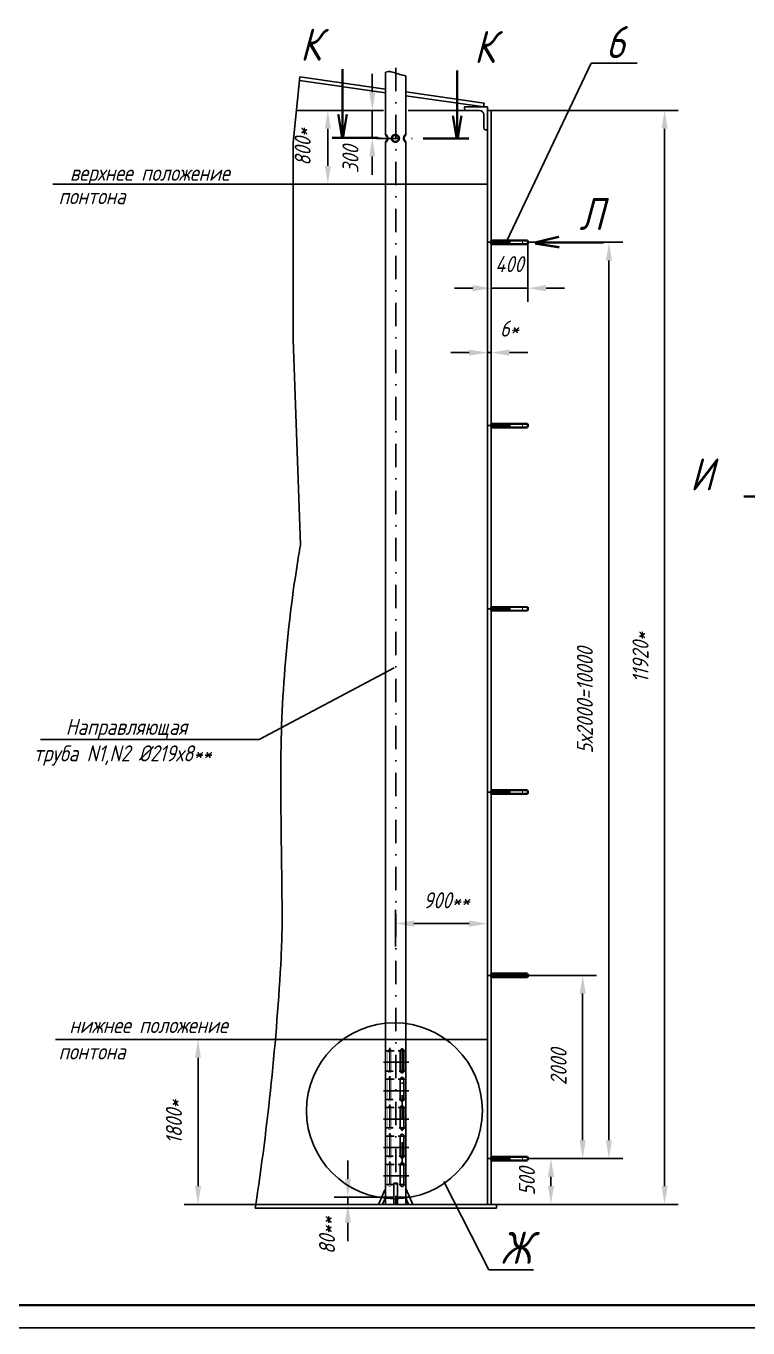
# Model space of a CAD drawing. Extents: x 604 to 1882, y 746 to 1340.
# Drawn here: x 919 to 1076.5, y 746.5 to 1030.6 of the extents above; entities that cross this region are included whole.
import ezdxf
from ezdxf.enums import TextEntityAlignment as Align

# ---------------------------------------------------------------- set-up
doc = ezdxf.new("R2010")
doc.units = 0
doc.header["$LTSCALE"] = 0.4
doc.header["$MEASUREMENT"] = 0
doc.linetypes.add('DASHDOT', pattern=[25.4, 12.7, -6.35, 0, -6.35])
doc.linetypes.add('DASHED', pattern=[19.05, 12.7, -6.35])
doc.layers.get('0').update_dxf_attribs({"linetype": 'CONTINUOUS'})
doc.layers.get('DEFPOINTS').update_dxf_attribs({"linetype": 'CONTINUOUS'})
doc.styles.add('ROMANC', font='romanc', dxfattribs={"width": 0.8, "oblique": 15, "height": 3.5})
doc.dimstyles.get("Standard").update_dxf_attribs({"dimtxt": 0.18, "dimasz": 0.18, "dimexe": 0.18, "dimexo": 0.0625, "dimgap": 0.09, "dimtad": 0, "dimtih": 1, "dimtoh": 1, "dimdec": 4, "dimzin": 0, "dimtxsty": 'STANDARD', "dimcen": 0.09, "dimazin": 3, "dimtfac": 1, "dimtdec": 4, "dimtofl": 0, "dimtmove": 0, "dimatfit": 3, "dimtolj": 1, "dimtzin": 0})

# ---------------------------------------------------------------- blocks, each defined once
blk = doc.blocks.new('*D38')
at = {"color": 0, "linetype": 'BYBLOCK'}
for p, q in [((976.46, 1008.65), (976.46, 998.83)), ((977.26, 1008.65), (977.26, 998.83)), ((972.46, 1001.83), (968.46, 1001.83)), ((976.46, 1001.83), (977.26, 1001.83)), ((981.26, 1001.83), (985.26, 1001.83))]:
    blk.add_line(p, q, dxfattribs=at)
for points in [[(972.46, 1002.5), (972.46, 1001.16), (976.46, 1001.83)], [(981.26, 1002.5), (981.26, 1001.16), (977.26, 1001.83)]]:
    blk.add_solid(points, dxfattribs=at)
at = {"layer": 'DEFPOINTS', "color": 0, "linetype": 'BYBLOCK'}
for p in [(976.46, 1008.65), (977.26, 1008.65), (977.26, 1001.83)]:
    blk.add_point(p, dxfattribs=at)
at = {"color": 0, "linetype": 'BYBLOCK', "style": 'ROMANC', "oblique": 15, "width": 0.8}
blk.add_text('6*', height=3.5, dxfattribs=at).set_placement((981.26, 1005.33), align=Align.CENTER)
blk = doc.blocks.new('*D43')
at = {"color": 0, "linetype": 'BYBLOCK'}
for p, q in [((971.42, 809.43), (951.54, 809.43)), ((954.54, 777.43), (954.54, 805.43)), ((967.14, 773.43), (951.54, 773.43))]:
    blk.add_line(p, q, dxfattribs=at)
for points in [[(953.87, 805.43), (955.21, 805.43), (954.54, 809.43)], [(953.87, 777.43), (955.21, 777.43), (954.54, 773.43)]]:
    blk.add_solid(points, dxfattribs=at)
at = {"layer": 'DEFPOINTS', "color": 0, "linetype": 'BYBLOCK'}
for p in [(954.54, 809.43), (971.42, 809.43), (967.14, 773.43)]:
    blk.add_point(p, dxfattribs=at)
at = {"color": 0, "linetype": 'BYBLOCK', "style": 'ROMANC', "oblique": 15, "width": 0.8}
blk.add_text('1800*', height=3.5, rotation=90, dxfattribs=at).set_placement((951.04, 791.43), align=Align.CENTER)
blk = doc.blocks.new('*D56')
at = {"color": 0, "linetype": 'BYBLOCK'}
for p, q in [((977.97, 1012.21), (987.84, 1012.21)), ((984.84, 1008.21), (984.84, 1000.12)), ((977.25, 996.12), (987.84, 996.12))]:
    blk.add_line(p, q, dxfattribs=at)
for points in [[(984.17, 1008.21), (985.5, 1008.21), (984.84, 1012.21)], [(984.17, 1000.12), (985.5, 1000.12), (984.84, 996.12)]]:
    blk.add_solid(points, dxfattribs=at)
at = {"layer": 'DEFPOINTS', "color": 0, "linetype": 'BYBLOCK'}
for p in [(977.97, 1012.21), (977.25, 996.12), (984.84, 996.12)]:
    blk.add_point(p, dxfattribs=at)
at = {"color": 0, "linetype": 'BYBLOCK', "style": 'ROMANC', "oblique": 15, "width": 0.8}
blk.add_text('800*', height=3.5, rotation=90, dxfattribs=at).set_placement((981.1, 1004.24), align=Align.CENTER)
blk = doc.blocks.new('*D61')
at = {"color": 0, "linetype": 'BYBLOCK'}
for p, q in [((1028.45, 783.43), (1036.52, 783.43)), ((1033.52, 777.43), (1033.52, 779.43)), ((1020.45, 773.43), (1036.52, 773.43))]:
    blk.add_line(p, q, dxfattribs=at)
for points in [[(1032.85, 779.43), (1034.19, 779.43), (1033.52, 783.43)], [(1032.85, 777.43), (1034.19, 777.43), (1033.52, 773.43)]]:
    blk.add_solid(points, dxfattribs=at)
at = {"layer": 'DEFPOINTS', "color": 0, "linetype": 'BYBLOCK'}
for p in [(1028.45, 783.43), (1033.52, 783.43), (1020.45, 773.43)]:
    blk.add_point(p, dxfattribs=at)
at = {"color": 0, "linetype": 'BYBLOCK', "style": 'ROMANC', "oblique": 15, "width": 0.8}
blk.add_text('500', height=3.5, rotation=90, dxfattribs=at).set_placement((1030.02, 778.43), align=Align.CENTER)
blk = doc.blocks.new('*D44')
at = {"color": 0, "linetype": 'BYBLOCK'}
for p, q in [((1018.47, 1012.21), (1059.33, 1012.21)), ((1056.33, 777.43), (1056.33, 1008.21)), ((1019.67, 773.43), (1059.33, 773.43))]:
    blk.add_line(p, q, dxfattribs=at)
for points in [[(1055.66, 1008.21), (1057, 1008.21), (1056.33, 1012.21)], [(1055.66, 777.43), (1057, 777.43), (1056.33, 773.43)]]:
    blk.add_solid(points, dxfattribs=at)
at = {"layer": 'DEFPOINTS', "color": 0, "linetype": 'BYBLOCK'}
for p in [(1018.47, 1012.21), (1056.33, 1012.21), (1019.67, 773.43)]:
    blk.add_point(p, dxfattribs=at)
at = {"color": 0, "linetype": 'BYBLOCK', "style": 'ROMANC', "oblique": 15, "width": 0.8}
blk.add_text('11920*', height=3.5, rotation=90, dxfattribs=at).set_placement((1052.83, 892.82), align=Align.CENTER)
blk = doc.blocks.new('*D45')
at = {"color": 0, "linetype": 'BYBLOCK'}
for p, q in [((1018.47, 983.43), (1018.47, 970.41)), ((1026.47, 983.43), (1026.47, 970.41)), ((1014.47, 973.41), (1010.47, 973.41)), ((1018.47, 973.41), (1026.47, 973.41)), ((1030.47, 973.41), (1034.47, 973.41))]:
    blk.add_line(p, q, dxfattribs=at)
for points in [[(1014.47, 974.08), (1014.47, 972.74), (1018.47, 973.41)], [(1030.47, 974.08), (1030.47, 972.74), (1026.47, 973.41)]]:
    blk.add_solid(points, dxfattribs=at)
at = {"layer": 'DEFPOINTS', "color": 0, "linetype": 'BYBLOCK'}
for p in [(1018.47, 983.43), (1026.47, 983.43), (1026.47, 973.41)]:
    blk.add_point(p, dxfattribs=at)
at = {"color": 0, "linetype": 'BYBLOCK', "style": 'ROMANC', "oblique": 15, "width": 0.8}
blk.add_text('400', height=3.5, dxfattribs=at).set_placement((1022.47, 976.91), align=Align.CENTER)
blk = doc.blocks.new('*D55')
at = {"color": 0, "linetype": 'BYBLOCK'}
for p, q in [((994.55, 1016.18), (994.55, 1020.18)), ((996.99, 1012.18), (991.55, 1012.18)), ((994.55, 1012.18), (994.55, 1006.17)), ((996.52, 1006.17), (991.55, 1006.17)), ((994.55, 1002.17), (994.55, 998.17))]:
    blk.add_line(p, q, dxfattribs=at)
for points in [[(993.88, 1016.18), (995.21, 1016.18), (994.55, 1012.18)], [(993.88, 1002.17), (995.21, 1002.17), (994.55, 1006.17)]]:
    blk.add_solid(points, dxfattribs=at)
at = {"layer": 'DEFPOINTS', "color": 0, "linetype": 'BYBLOCK'}
for p in [(996.99, 1012.18), (994.55, 1006.17), (996.52, 1006.17)]:
    blk.add_point(p, dxfattribs=at)
at = {"color": 0, "linetype": 'BYBLOCK', "style": 'ROMANC', "oblique": 15, "width": 0.8}
blk.add_text('300', height=3.5, rotation=90, dxfattribs=at).set_placement((991.53, 1001.56), align=Align.CENTER)

msp = doc.modelspace()

# ---------------------------------------------------------------- linework, layer by layer
at = {"linetype": 'CONTINUOUS'}
for p, q in [((997.45845, 1020.54614), (997.45845, 1006.88391)), ((1001.83845, 1019.76716), (1001.83845, 1006.88148)), ((997.45845, 1005.35242), (997.45845, 773.43)), ((1001.83845, 1005.35486), (1001.83845, 773.43)), ((999.24845, 778.03), (999.24845, 773.43)), ((1000.04845, 778.03), (1000.04845, 773.43))]:
    msp.add_line(p, q, dxfattribs=at)
at = {"linetype": 'DASHDOT'}
for p, q in [((999.64845, 1021.51), (999.64845, 773.43)), ((995.48723, 1006.12), (1004.05051, 1006.12)), ((1019.64845, 983.43), (1029.60845, 983.43)), ((1019.64845, 943.43), (1029.60845, 943.43)), ((1019.64845, 903.43), (1029.60845, 903.43)), ((1019.64845, 863.43), (1029.60845, 863.43)), ((1019.64845, 823.43), (1029.60845, 823.43)), ((998.33295, 807.60207), (998.33295, 801.97216)), ((1001.04748, 807.53486), (1001.04748, 777.34681)), ((998.33295, 801.40207), (998.33295, 795.77216)), ((998.33295, 795.20207), (998.33295, 789.57216)), ((998.33295, 789.00207), (998.33295, 783.37216)), ((998.33295, 782.80207), (998.33295, 777.17216)), ((1019.64845, 783.43), (1029.60845, 783.43))]:
    msp.add_line(p, q, dxfattribs=at)
for p, q in [((1023.8445, 983.62849), (1042.32468, 1022.56044)), ((1042.32468, 1022.56044), (1052.31397, 1022.56044)), ((997.45845, 1016.05927), (978.6448, 1018.74005)), ((997.45845, 1016.86735), (978.72704, 1019.53641)), ((1018.93209, 1013.80754), (1001.83845, 1016.24323)), ((1018.85809, 1013.01), (1001.83845, 1015.43515)), ((977.97038, 1012.21), (996.91845, 1012.21)), ((1002.37845, 1012.21), (1017.94845, 1012.21)), ((1014.64845, 1013.01), (1019.64845, 1013.01)), ((1014.64845, 1013.01), (1014.64845, 1012.61)), ((1015.04845, 1012.21), (1017.94845, 1012.21)), ((1018.81845, 1013.01), (1018.93209, 1013.80754)), ((1019.64845, 1013.01), (1019.64845, 773.43)), ((1019.64845, 1012.21), (1020.44845, 1012.21)), ((1020.44845, 1012.21), (1020.44845, 1002.88)), ((1020.44845, 1012.21), (1020.44845, 783.54)), ((1018.84845, 1011.31), (1018.84845, 1008.41)), ((1019.24845, 1008.01), (1019.64845, 1008.01)), ((969.12061, 996.14), (924.83845, 996.14)), ((969.12061, 996.12), (1019.64845, 996.12)), ((1020.44845, 994.92), (1020.44845, 983.71)), ((1019.64845, 938.28), (1019.64845, 934.91)), ((1019.64845, 935.71), (1019.64845, 913.27036)), ((999.34845, 890.52), (969.87845, 874.93)), ((969.87845, 874.93), (922.18845, 874.93)), ((969.12061, 809.45), (925.45845, 809.45)), ((969.12061, 809.43), (1019.64845, 809.43)), ((1019.64845, 808.3159), (1019.64845, 779.24)), ((1020.44845, 808.15986), (1020.44845, 779.24)), ((996.96021, 804.44681), (1002.51178, 804.44681)), ((997.61808, 806.94681), (999.29472, 806.94681)), ((1000.19957, 806.94681), (1001.79636, 806.94681)), ((997.6447, 802.54681), (999.08181, 802.54681)), ((1000.41247, 802.54681), (1001.76975, 802.54681)), ((997.61808, 800.74681), (999.29472, 800.74681)), ((1000.19957, 800.74681), (1001.79636, 800.74681)), ((996.96021, 798.24681), (1002.51178, 798.24681)), ((997.6447, 796.34681), (999.08181, 796.34681)), ((1000.41247, 796.34681), (1001.76975, 796.34681)), ((997.61808, 794.54681), (999.29472, 794.54681)), ((1000.19957, 794.54681), (1001.79636, 794.54681)), ((996.96021, 792.04681), (1002.51178, 792.04681)), ((997.6447, 790.14681), (999.08181, 790.14681)), ((1000.41247, 790.14681), (1001.76975, 790.14681)), ((997.61808, 788.34681), (999.29472, 788.34681)), ((1000.19957, 788.34681), (1001.79636, 788.34681)), ((996.96021, 785.84681), (1002.51178, 785.84681)), ((997.61808, 782.14681), (999.29472, 782.14681)), ((997.6447, 783.94681), (999.08181, 783.94681)), ((1000.19957, 782.14681), (1001.79636, 782.14681)), ((1000.41247, 783.94681), (1001.76975, 783.94681)), ((1020.44845, 783.32), (1020.44845, 773.43)), ((996.96021, 779.64681), (1002.51178, 779.64681)), ((997.28516, 776.58098), (995.9091, 773.43)), ((997.6447, 777.74681), (999.08181, 777.74681)), ((999.25106, 778.03475), (1000.05106, 778.03475)), ((1000.41247, 777.74681), (1001.76975, 777.74681)), ((1001.8956, 776.75544), (1003.36166, 773.39837)), ((1010.17611, 778.44916), (1019.95148, 759.1687)), ((969.12061, 773.43), (1021.64845, 773.43)), ((997.48516, 775.04), (996.79516, 773.46)), ((1000.04365, 775.02103), (1002.38539, 775.02103)), ((1001.7856, 775.00837), (1002.4756, 773.42837)), ((1021.64845, 773.43), (1021.64845, 772.63)), ((968.99843, 772.63), (1021.64845, 772.63)), ((1019.95148, 759.1687), (1029.72683, 759.1687)), ((1445.32, 746.46), (604.32, 746.46))]:
    msp.add_line(p, q)
at = {"color": 0, "linetype": 'BYBLOCK'}
for p, q in [((1028.44845, 983.43), (1049.16845, 983.43)), ((1046.16845, 787.43), (1046.16845, 979.43)), ((999.63417, 829.71067), (999.63417, 837.71662)), ((1019.67149, 829.87753), (1019.67149, 837.71662)), ((1003.63417, 834.71662), (1015.67149, 834.71662)), ((1020.44845, 823.43), (1043.43685, 823.43)), ((1040.43685, 787.43), (1040.43685, 819.43)), ((998.00322, 806.72053), (998.33664, 806.9415)), ((989.20867, 779.03), (989.20867, 783.03)), ((1028.44845, 783.43), (1049.16845, 783.43)), ((1035.36685, 783.43), (1043.43685, 783.43)), ((999.24845, 775.03), (986.20867, 775.03)), ((999.24845, 773.43), (986.20867, 773.43)), ((989.20867, 775.03), (989.20867, 773.43)), ((989.20867, 769.43), (989.20867, 765.43))]:
    msp.add_line(p, q, dxfattribs=at)
at = {"linetype": 'DASHED'}
for p, q in [((1000.64748, 806.94681), (1000.64748, 802.54681)), ((1001.44748, 806.94681), (1001.44748, 802.54681)), ((1000.64748, 800.74681), (1000.64748, 796.34681)), ((1001.44748, 800.74681), (1001.44748, 796.34681)), ((1000.64748, 794.54681), (1000.64748, 790.14681)), ((1001.44748, 794.54681), (1001.44748, 790.14681)), ((1000.64748, 788.34681), (1000.64748, 783.94681)), ((1001.44748, 788.34681), (1001.44748, 783.94681)), ((1000.64748, 782.14681), (1000.64748, 777.74681)), ((1001.44748, 782.14681), (1001.44748, 777.74681))]:
    msp.add_line(p, q, dxfattribs=at)
for points, const_width in [([(988.05317, 1006.21341), (988.05317, 1021.24752)], 0.5), ([(1013.05776, 1005.90236), (1013.05776, 1020.93647)], 0.5), ([(987.94942, 1006.31709), (987.11939, 1011.39758)], 0.5), ([(988.15693, 1006.31709), (988.98696, 1011.39758)], 0.5), ([(1012.95401, 1006.00604), (1012.12398, 1011.08653)], 0.5), ([(1013.16152, 1006.00604), (1013.99154, 1011.08653)], 0.5), ([(985.7706, 1006.21341), (995.83468, 1006.21341)], 0.5), ([(1005.58751, 1006.10972), (1015.6516, 1006.10972)], 0.5), ([(1020.44845, 983.83), (1020.44845, 983.03)], 0.5), ([(1028.44845, 983.83), (1028.44845, 983.03)], 0.5), ([(1029.96468, 983.38806), (1045.03214, 983.38806)], 0.5), ([(1030.06126, 983.38806), (1035.27692, 984.64284)], 0.5), ([(1030.06989, 983.1722), (1035.36907, 982.33773)], 0.5), ([(1020.44845, 943.83), (1020.44845, 943.03)], 0.5), ([(1028.44845, 943.83), (1028.44845, 943.03)], 0.5), ([(1075.55361, 927.92569), (1085.72241, 927.92569)], 0.5), ([(1020.44845, 903.83), (1020.44845, 903.03)], 0.5), ([(1028.44845, 903.83), (1028.44845, 903.03)], 0.5), ([(1020.44845, 863.83), (1020.44845, 863.03)], 0.5), ([(1028.44845, 863.83), (1028.44845, 863.03)], 0.5), ([(1020.44845, 823.83), (1020.44845, 823.03)], 0.5), ([(1028.44845, 823.83), (1028.44845, 823.03)], 0.5), ([(997.93295, 806.94681), (997.93295, 802.54681)], 0.1), ([(998.73295, 806.94681), (998.73295, 802.54681)], 0.1), ([(997.93295, 800.74681), (997.93295, 796.34681)], 0.1), ([(998.73295, 800.74681), (998.73295, 796.34681)], 0.1), ([(997.93295, 794.54681), (997.93295, 790.14681)], 0.1), ([(998.73295, 794.54681), (998.73295, 790.14681)], 0.1), ([(997.93295, 788.34681), (997.93295, 783.94681)], 0.1), ([(998.73295, 788.34681), (998.73295, 783.94681)], 0.1), ([(997.93295, 782.14681), (997.93295, 777.74681)], 0.1), ([(998.73295, 782.14681), (998.73295, 777.74681)], 0.1), ([(1020.44845, 783.83), (1020.44845, 783.03)], 0.5), ([(1028.44845, 783.83), (1028.44845, 783.03)], 0.5), ([(1440.32, 751.46), (612.32, 751.46)], 0.5)]:
    msp.add_lwpolyline(points, dxfattribs=dict(const_width=const_width))
for points in [[(997.45845, 1020.54614, -0.003515651), (997.52866, 1020.57463, -0.146257492), (998.60845, 1020.67, -0.042904029), (999.86847, 1020.29657, 0.039364996), (1001.23845, 1019.88, 0.015299808), (1001.83845, 1019.76716, 0.003381314)], [(968.99843, 772.63, 0.024751249), (974.6512, 827.4306, 0.012336906), (974.84845, 834.32, 0.004764767), (974.79181, 844.47314, -0.002283234), (974.56845, 865.66, -0.04252637), (978.47646, 915.00914, -0.001278096), (978.86755, 917.33508)], [(930.74854, 812.60339), (930.74854, 812.60339, 0.121713999)]]:
    msp.add_lwpolyline(points, format="xyb")
msp.add_lwpolyline([(978.86755, 917.33508), (977.24845, 962.23), (977.24845, 1005.22), (978.72704, 1019.53641)])
for points, const_width in [([(997.40246, 1005.31884, 0.590144736), (997.40246, 1006.91749, 0.590144736)], 0.5), ([(998.77883, 1006.12256, -0.945027169), (1000.37627, 1006.12256, -0.945027169)], 0.5), ([(998.77883, 1006.12, 0.945027169), (1000.37627, 1006.12, 0.945027169)], 0.5), ([(1001.89817, 1005.31884, -0.590144736), (1001.89817, 1006.91749, -0.590144736)], 0.5), ([(1004.16995, 915.11), (1004.16995, 915.11, 2.795244071)], 0.5), ([(1013.60733, 915.11), (1013.60733, 915.11, 0.268683195)], 0.5), ([(936.38437, 871.40868), (936.38437, 871.40868, 0.43629407)], 0.5), ([(998.73661, 806.94681, 0.986822004), (997.93668, 806.94681, 0.986822004)], 0.1), ([(997.93295, 802.54681, 1), (998.73295, 802.54681, 1)], 0.1), ([(998.73661, 800.74681, 0.986822004), (997.93668, 800.74681, 0.986822004)], 0.1), ([(997.93295, 796.34681, 1), (998.73295, 796.34681, 1)], 0.1), ([(998.73661, 794.54681, 0.986822004), (997.93668, 794.54681, 0.986822004)], 0.1), ([(997.93295, 790.14681, 1), (998.73295, 790.14681, 1)], 0.1), ([(998.73661, 788.34681, 0.986822004), (997.93668, 788.34681, 0.986822004)], 0.1), ([(997.93295, 783.94681, 1), (998.73295, 783.94681, 1)], 0.1), ([(998.73661, 782.14681, 0.986822004), (997.93668, 782.14681, 0.986822004)], 0.1), ([(997.93295, 777.74681, 1), (998.73295, 777.74681, 1)], 0.1)]:
    msp.add_lwpolyline(points, format="xyb", dxfattribs=dict(const_width=const_width))
at = {"linetype": 'DASHDOT', "const_width": 0.5}
for points in [[(1020.44845, 983.83), (1028.44845, 983.83)], [(1020.44845, 983.03), (1028.44845, 983.03)], [(1020.44845, 943.83), (1028.44845, 943.83)], [(1020.44845, 943.03), (1028.44845, 943.03)], [(1020.44845, 903.83), (1028.44845, 903.83)], [(1020.44845, 903.03), (1028.44845, 903.03)], [(1020.44845, 863.83), (1028.44845, 863.83)], [(1020.44845, 863.03), (1028.44845, 863.03)], [(1020.44845, 823.83), (1028.44845, 823.83)], [(1020.44845, 823.03), (1028.44845, 823.03)], [(1020.44845, 783.83), (1028.44845, 783.83)], [(1020.44845, 783.03), (1028.44845, 783.03)]]:
    msp.add_lwpolyline(points, dxfattribs=at)
msp.add_circle((999.37177, 793.87352), 19.19653)
for centre, radius, start, end in [((1015.04845, 1012.61), 0.4, 180, 270), ((1017.94845, 1011.31), 0.9, 0, 90), ((1019.24845, 1008.41), 0.4, 180, 270)]:
    msp.add_arc(centre, radius, start, end)
at = {"linetype": 'DASHED'}
for centre, start, end in [((1001.05119, 806.9415), 0.7600404, 179.2399596), ((1001.05119, 802.55329), 180.9275966, 359.0724034), ((1001.05119, 800.7415), 0.7600404, 179.2399596), ((1001.05119, 796.35329), 180.9275966, 359.0724034), ((1001.05119, 794.5415), 0.7600404, 179.2399596), ((1001.05119, 790.15329), 180.9275966, 359.0724034), ((1001.05119, 788.3415), 0.7600404, 179.2399596), ((1001.05119, 782.1415), 0.7600404, 179.2399596), ((1001.05119, 783.95329), 180.9275966, 359.0724034), ((1001.05119, 777.75329), 180.9275966, 359.0724034)]:
    msp.add_arc(centre, 0.4, start, end, dxfattribs=at)
at = {"color": 0, "linetype": 'BYBLOCK'}
for points in [[(1045.50179, 979.43), (1046.83512, 979.43), (1046.16845, 983.43)], [(1003.63417, 835.38329), (1003.63417, 834.04995), (999.63417, 834.71662)], [(1015.67149, 835.38329), (1015.67149, 834.04995), (1019.67149, 834.71662)], [(1039.77018, 819.43), (1041.10352, 819.43), (1040.43685, 823.43)], [(1039.77018, 787.43), (1041.10352, 787.43), (1040.43685, 783.43)], [(1045.50179, 787.43), (1046.83512, 787.43), (1046.16845, 783.43)], [(988.542, 779.03), (989.87534, 779.03), (989.20867, 775.03)], [(988.542, 769.43), (989.87534, 769.43), (989.20867, 773.43)]]:
    msp.add_solid(points, dxfattribs=at)
at = {"layer": 'DEFPOINTS', "color": 0, "linetype": 'BYBLOCK'}
for p in [(1028.44845, 983.43), (1046.16845, 983.43), (1019.67149, 834.71662), (1019.67149, 829.87753), (999.63417, 829.71067), (1035.36685, 823.43), (1040.43685, 823.43), (998.67006, 807.16248), (996.96021, 804.44681), (998.33664, 806.9415), (1028.44845, 783.43), (1035.36685, 783.43), (989.20867, 773.43), (999.24845, 775.03), (999.24845, 773.43)]:
    msp.add_point(p, dxfattribs=at)

# ---------------------------------------------------------------- texts
at = {"style": 'ROMANC', "oblique": 15, "width": 0.8}
for s, height, p in [('К', 7, (978.77653, 1023.07463)), ('К', 7, (1016.73582, 1022.5755)), ('6', 7, (1045.45084, 1023.6383)), ('верхнее положение', 3.5, (928.56965, 996.85224)), ('понтона', 3.5, (926.09845, 991.75)), ('Л', 7, (1039.71118, 986.1392)), (' И', 7, (1060.14512, 929.29554)), ('Направляющая ', 3.5, (927.64845, 875.92)), ('труба N1,N2 %%c219х8**', 3.5, (920.63845, 870.13)), ('нижнее положение', 3.5, (928.45845, 810.82)), ('понтона', 3.5, (926.09845, 805.06)), ('Ж', 7, (1022.52393, 760.45407))]:
    msp.add_text(s, height=height, dxfattribs=at).set_placement(p)
at = {"color": 0, "linetype": 'BYBLOCK', "style": 'ROMANC', "oblique": 15, "width": 0.8}
for s, p in [('5х2000=10000', (1042.66845, 883.43)), ('2000', (1036.93685, 803.43)), ('80**', (986.41899, 766.66071))]:
    msp.add_text(s, height=3.5, rotation=90, dxfattribs=at).set_placement(p, align=Align.CENTER)
msp.add_text('900**', height=3.5, dxfattribs=at).set_placement((1010.73818, 838.05393), align=Align.CENTER)

# ---------------------------------------------------------------- dimensions: what is measured, and where the dimension line sits
for base, p1, p2, text, picture, middle in [((994.54621, 1006.16519), (996.99286, 1012.18365), (996.52235, 1006.16519), '300', '*D55', (991.53495, 1001.5573)), ((984.83682, 996.12), (977.97038, 1012.21), (977.24845, 996.12), '800*', '*D56', (981.10169, 1004.24342)), ((1033.51845, 783.43), (1020.44845, 773.43), (1028.44845, 783.43), '500', '*D61', (1030.01845, 778.43))]:
    dim = msp.add_linear_dim(base=base, p1=p1, p2=p2, angle=90, text=text, dimstyle='Standard')
    dim.commit()
    dim.dimension.update_dxf_attribs({"geometry": picture, "text_midpoint": middle, "dimtype": 128})
for base, p1, p2, text, picture, middle in [((1058.30845, 1012.21), (1021.64845, 773.43), (1020.44845, 1012.21), '11920*', '*D44', (1054.80845, 892.82)), ((956.51845, 809.43), (969.12061, 773.43), (973.39814, 809.43), '1800*', '*D43', (953.01845, 791.43))]:
    dim = msp.add_linear_dim(base=base, p1=p1, p2=p2, angle=90, text=text, dimstyle='Standard')
    dim.commit()
    dim.dimension.update_dxf_attribs({"geometry": picture, "text_midpoint": middle, "insert": (1.97845, 0)})
for base, p1, p2, text, picture, middle, set_off in [((1028.44845, 973.41), (1020.44845, 983.43), (1028.44845, 983.43), '400', '*D45', (1024.44845, 976.91), (1.97845, 0)), ((1020.44845, 959.35), (1019.64845, 966.17), (1020.44845, 966.17), '6*', '*D38', (1024.44845, 962.85), (43.18845, -42.48))]:
    dim = msp.add_linear_dim(base=base, p1=p1, p2=p2, text=text, dimstyle='Standard')
    dim.commit()
    dim.dimension.update_dxf_attribs({"geometry": picture, "text_midpoint": middle, "dimtype": 128, "insert": set_off})

doc.saveas('drawing.dxf')
